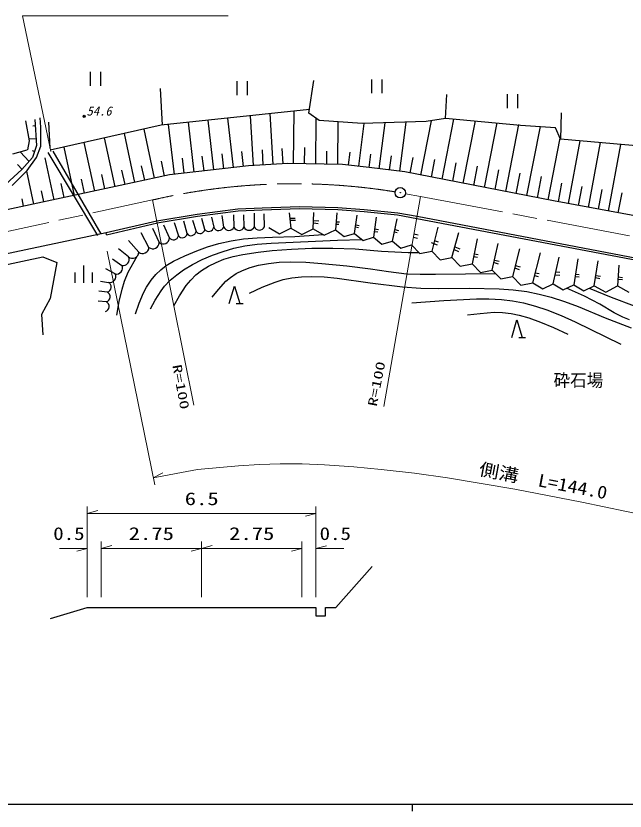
# Model space of a CAD drawing. Units: millimetres, scale not verified. Extents: x 40000 to 680000, y 20000 to 380000.
# Drawn here: x 211158 to 298554, y 204000 to 318047 of the extents above; entities that cross this region are included whole.
import ezdxf
from ezdxf.enums import TextEntityAlignment as Align

# ---------------------------------------------------------------- set-up
doc = ezdxf.new("R2010")
doc.units = ezdxf.units.MM
doc.header["$LTSCALE"] = 1000
doc.linetypes.add('CHAIN', pattern=[18.5, 12, -1.5, 3.5, -1.5])
for name, color, linetype, lineweight in [('M-BGD', 7, 'Continuous', 25), ('M-BMK', 2, 'CHAIN', 13), ('M-BMK-SRVR', 3, 'Continuous', 25), ('M-STR-HTXT', 7, 'Continuous', 13), ('M-TTL-BAND', 7, 'Continuous', 25)]:
    doc.layers.add(name, color=color, linetype=linetype, lineweight=lineweight)
doc.styles.add('ＭＳ ゴシック', font='')
doc.styles.get('ＭＳ ゴシック').set_extended_font_data('MS Gothic')

msp = doc.modelspace()

# ---------------------------------------------------------------- linework, layer by layer
at = {"layer": 'M-BGD'}
for p, q in [((221819, 310013), (221819, 308013)), ((223339, 308013), (223339, 310013)), ((242866, 308681), (242866, 306681)), ((244386, 306681), (244386, 308681)), ((253181, 304081), (253919, 308803)), ((262181, 308947), (262181, 306947)), ((263701, 306947), (263701, 308947)), ((231862, 307640), (232124, 302386)), ((272810, 303343), (272961, 306793)), ((281629, 306816), (281629, 304816)), ((283149, 304816), (283149, 306816)), ((253267, 304628), (231995, 302372)), ((214755, 302098), (214646, 303405)), ((242395, 296295), (241577, 303388)), ((245229, 296581), (244816, 303732)), ((248062, 296745), (247641, 304032)), ((250982, 296859), (251055, 304394)), ((254657, 303048), (253181, 304081)), ((289373, 304123), (289287, 300391)), ((212556, 302987), (213045, 300130)), ((213938, 302261), (213564, 302239)), ((213883, 303187), (214101, 299482)), ((216066, 299069), (215902, 302824)), ((231995, 302372), (216080, 298799)), ((233896, 295314), (233069, 302486)), ((236729, 295641), (235905, 302787)), ((239562, 295968), (238741, 303088)), ((254163, 296829), (254226, 303349)), ((260855, 302605), (254657, 303048)), ((257344, 296798), (257403, 302852)), ((260346, 296510), (261121, 302614)), ((270006, 302900), (260855, 302605)), ((263289, 296136), (264124, 302710)), ((266232, 295762), (267127, 302807)), ((269251, 295225), (270765, 303020)), ((272810, 303343), (270006, 302900)), ((272295, 294633), (273968, 303245)), ((283532, 302310), (272810, 303343)), ((275339, 294042), (277077, 302983)), ((278384, 293450), (280185, 302721)), ((281428, 292859), (283293, 302458)), ((288550, 302015), (283532, 302310)), ((214755, 299373), (214755, 302098)), ((228230, 294165), (226717, 301187)), ((231063, 294775), (229545, 301822)), ((284472, 292267), (286401, 302196)), ((289287, 300391), (288550, 302015)), ((213045, 300130), (212800, 298824)), ((214047, 300409), (213008, 300347)), ((225377, 293551), (223881, 300551)), ((287516, 291676), (289233, 300511)), ((307145, 298768), (289287, 300391)), ((290424, 291125), (292116, 300134)), ((210723, 298284), (212794, 298829)), ((214101, 299482), (213556, 297739)), ((214101, 297739), (214755, 299373)), ((219550, 292306), (218067, 299245)), ((222463, 292929), (220974, 299898)), ((246645, 296663), (246520, 298829)), ((249478, 296826), (249351, 299033)), ((252572, 296844), (252595, 299160)), ((293287, 290587), (295030, 299869)), ((296149, 290049), (297943, 299604)), ((213057, 297168), (211765, 298558)), ((213556, 297739), (212031, 295995)), ((212794, 295886), (214101, 297739)), ((213829, 298611), (213526, 298705)), ((216636, 291683), (215348, 297709)), ((222906, 286534), (215807, 298473)), ((216452, 298667), (223357, 286793)), ((238146, 295805), (237899, 297944)), ((240979, 296132), (240733, 298264)), ((243812, 296459), (243567, 298583)), ((255753, 296813), (255771, 298659)), ((258875, 296696), (259103, 298495)), ((261818, 296323), (262059, 298224)), ((264760, 295949), (265020, 297992)), ((267729, 295521), (268157, 297726)), ((212058, 296026), (211377, 296759)), ((229646, 294470), (229195, 296565)), ((232479, 295080), (232024, 297194)), ((244520, 296540), (233188, 295233)), ((235313, 295478), (235065, 297625)), ((250187, 296867), (244520, 296540)), ((258032, 296758), (250187, 296867)), ((261846, 296322), (258032, 296758)), ((270773, 294929), (271259, 297434)), ((273817, 294338), (274329, 296971)), ((212031, 295995), (207672, 292073)), ((210614, 293707), (212794, 295886)), ((213723, 291061), (212709, 295802)), ((226813, 293860), (226366, 295936)), ((266967, 295669), (261846, 296322)), ((288277, 291528), (266967, 295669)), ((276861, 293746), (277392, 296478)), ((279906, 293155), (280456, 295985)), ((282950, 292563), (283519, 295492)), ((221006, 292617), (220571, 294654)), ((223920, 293240), (223480, 295297)), ((233188, 295233), (226105, 293707)), ((285994, 291971), (286583, 294999)), ((226105, 293707), (205711, 289348)), ((218093, 291995), (217662, 294011)), ((288993, 291393), (289493, 294055)), ((291855, 290856), (292371, 293600)), ((294718, 290318), (295248, 293144)), ((215180, 291372), (214845, 292939)), ((297580, 289781), (298126, 292688)), ((212266, 290749), (212034, 291834)), ((311269, 287278), (288277, 291528)), ((237151, 289631), (243005, 290380)), ((237196, 289334), (243030, 290081)), ((243005, 290380), (246470, 290521)), ((243030, 290081), (246482, 290221)), ((245323, 289753), (245348, 287793)), ((246470, 290521), (251823, 290708)), ((246482, 290221), (251825, 290408)), ((250350, 289787), (250620, 287605)), ((251823, 290708), (257349, 290568)), ((251825, 290408), (257334, 290268)), ((253816, 287496), (253890, 289871)), ((257176, 289787), (257013, 287387)), ((257334, 290268), (261117, 289988)), ((257349, 290568), (261143, 290287)), ((261117, 289988), (265892, 289521)), ((261143, 290287), (265934, 289818)), ((265934, 289818), (268743, 289303)), ((224086, 286962), (231391, 288648)), ((231391, 288648), (237151, 289631)), ((231442, 288352), (237196, 289334)), ((235731, 286817), (235250, 288601)), ((236491, 288734), (236998, 287122)), ((238266, 287428), (237821, 289000)), ((239239, 289177), (239533, 287733)), ((240987, 287748), (240746, 289399)), ((242377, 289495), (242440, 287763)), ((243894, 287778), (243850, 289532)), ((246801, 287808), (246796, 289642)), ((250444, 289032), (251211, 289032)), ((250479, 288748), (251246, 288748)), ((253854, 288720), (254617, 288641)), ((259737, 286842), (260126, 289450)), ((262822, 289197), (262461, 286297)), ((265185, 285753), (265856, 288945)), ((265892, 289521), (268688, 289008)), ((268688, 289008), (327295, 277865)), ((268743, 289303), (327355, 278159)), ((224153, 286669), (231459, 288355)), ((230773, 287626), (231724, 285525)), ((233196, 286205), (232368, 288025)), ((233876, 288424), (234463, 286511)), ((247424, 287714), (248993, 286807)), ((248993, 286807), (250620, 287605)), ((250620, 287605), (252189, 286698)), ((252189, 286698), (253816, 287496)), ((253816, 287496), (255385, 286589)), ((253843, 288374), (254511, 288251)), ((257068, 288198), (257491, 288180)), ((257091, 288536), (257562, 288499)), ((259881, 287810), (260294, 287719)), ((259921, 288078), (260401, 288003)), ((262609, 287486), (263168, 287435)), ((265532, 287401), (266043, 287257)), ((271671, 287765), (270808, 284300)), ((197445, 281400), (224086, 286962)), ((224153, 286669), (224086, 286962)), ((230251, 284845), (229133, 286917)), ((255385, 286589), (257013, 287387)), ((257013, 287387), (258229, 286388)), ((258229, 286388), (259737, 286842)), ((259737, 286842), (260954, 285843)), ((260954, 285843), (262461, 286297)), ((262461, 286297), (263678, 285299)), ((262564, 287127), (263062, 287080)), ((265467, 287095), (265866, 286974)), ((268182, 286333), (268775, 286157)), ((268264, 286802), (268882, 286654)), ((273706, 283392), (274704, 287006)), ((227299, 285854), (228779, 284165)), ((263678, 285299), (265185, 285753)), ((265185, 285753), (266402, 284754)), ((266402, 284754), (267909, 285208)), ((267909, 285208), (269116, 283981)), ((270727, 285554), (271578, 285235)), ((271184, 285812), (271720, 285625)), ((277317, 286079), (276604, 282484)), ((279502, 281576), (280350, 285405)), ((227307, 283484), (225892, 284651)), ((269116, 283981), (270808, 284300)), ((270808, 284300), (272014, 283073)), ((274020, 284531), (274630, 284277)), ((274124, 284904), (274842, 284632)), ((283384, 284647), (282401, 280667)), ((285299, 279759), (286418, 284057)), ((204556, 281274), (215004, 283478)), ((215004, 283478), (217045, 282661)), ((225007, 283199), (226350, 282267)), ((272014, 283073), (273706, 283392)), ((273706, 283392), (274913, 282165)), ((276813, 283538), (277378, 283425)), ((276886, 283908), (277485, 283816)), ((279817, 282997), (280465, 282858)), ((288241, 279614), (289114, 283467)), ((291777, 283219), (291183, 279469)), ((294125, 279324), (294705, 282938)), ((217045, 282661), (216066, 277519)), ((220849, 282254), (220849, 279754)), ((225393, 281049), (224077, 281792)), ((274913, 282165), (276604, 282484)), ((276604, 282484), (277811, 281257)), ((279747, 282680), (280323, 282503)), ((282707, 281906), (283339, 281687)), ((282796, 282266), (283481, 282077)), ((297673, 282296), (297449, 279324)), ((219599, 281254), (219599, 279754)), ((222099, 281254), (222099, 279754)), ((277811, 281257), (279502, 281576)), ((279502, 281576), (280709, 280349)), ((280709, 280349), (282401, 280667)), ((282401, 280667), (283607, 279441)), ((285578, 280832), (286088, 280693)), ((285676, 281208), (286230, 281119)), ((288536, 280918), (289175, 280871)), ((288628, 281320), (289175, 281296)), ((291377, 280696), (291942, 280622)), ((291427, 281011), (291978, 280942)), ((294368, 280837), (295040, 280729)), ((297545, 280601), (298162, 280551)), ((223305, 279999), (224437, 279832)), ((283607, 279441), (285299, 279759)), ((285299, 279759), (286731, 278902)), ((286731, 278902), (288241, 279614)), ((288241, 279614), (289673, 278757)), ((289673, 278757), (291183, 279469)), ((291183, 279469), (292615, 278612)), ((294322, 280552), (294934, 280409)), ((297523, 280309), (298162, 280232)), ((224288, 278440), (223078, 278546)), ((241772, 276801), (242522, 279301)), ((242522, 279301), (243272, 276801)), ((292615, 278612), (294125, 279324)), ((294125, 279324), (295787, 278437)), ((295787, 278437), (297449, 279324)), ((297449, 279324), (299110, 278437)), ((216066, 277519), (214841, 275233)), ((224139, 277049), (222942, 277139)), ((242772, 276801), (243772, 276801)), ((214841, 275233), (215004, 272295)), ((282286, 271947), (283036, 274447)), ((283036, 274447), (283786, 271947)), ((283286, 271947), (284286, 271947)), ((257056, 233220), (262258, 239098)), ((216136, 231604), (221399, 233183)), ((221399, 233183), (254200, 233183)), ((254200, 233183), (254200, 232011)), ((255565, 232011), (255565, 233220)), ((255565, 233220), (257056, 233220)), ((254200, 232011), (255565, 232011))]:
    msp.add_line(p, q, dxfattribs=at)
for points in [[(228324, 275325), (228845, 276844), (229457, 278322), (229903, 279165), (230575, 280170), (231224, 280942), (231948, 281638), (232731, 282239), (233755, 282861), (235384, 283651), (237138, 284377), (238641, 284921), (240288, 285407), (242050, 285787), (243831, 286059), (245773, 286234), (247972, 286325), (251189, 286426), (254562, 286641), (255205, 286693)], [(230484, 276033), (231144, 277280), (231985, 278639), (232475, 279273), (233303, 280137), (234226, 280914), (235216, 281614), (236471, 282375), (237895, 283107), (239363, 283741), (240878, 284281), (242416, 284729), (243993, 285071), (245777, 285312), (247772, 285471), (257306, 285877), (260781, 285985)], [(233828, 276483), (234621, 277895), (235608, 279402), (236239, 280169), (236978, 280892), (237766, 281513), (238790, 282160), (239876, 282703), (241004, 283144), (242348, 283541), (243719, 283841), (245903, 284174), (247917, 284384), (250708, 284596), (253636, 284715), (256640, 284725), (259838, 284628), (263609, 284316), (267447, 284112), (268971, 284128)], [(225623, 275132), (225973, 277102), (226383, 278863), (226742, 280012), (227264, 281315), (228544, 283585)], [(239310, 277705), (240202, 278810), (241293, 279979), (241946, 280534), (242769, 281083), (243657, 281536), (244790, 281968), (245974, 282290), (247387, 282547), (248945, 282707), (250550, 282765), (252744, 282707), (255025, 282539), (258613, 282192), (262022, 281760), (264597, 281366), (267177, 281074), (269139, 280992), (271340, 281010), (279953, 281117)], [(244648, 278284), (246483, 279131), (248344, 279871), (249484, 280220), (250765, 280489), (252153, 280643), (253559, 280684), (255376, 280607), (257225, 280426), (261977, 279740), (266639, 279167), (269235, 279018), (271835, 278971), (276233, 279000), (280479, 278919), (282477, 278762), (284460, 278499), (286216, 278159), (287961, 277712), (289870, 277106), (291831, 276372), (295706, 274755), (299444, 273305)], [(299204, 274463), (298225, 274851), (296982, 275482), (294907, 276706), (292726, 277866), (290165, 279003)], [(293391, 278977), (296539, 277692), (299834, 276466), (301743, 275867), (303551, 275413), (305129, 275122), (306720, 274938), (308192, 274870), (309990, 274898), (313388, 275140), (316843, 275277), (319941, 274887)], [(267976, 276899), (272562, 277232), (277227, 277468), (279028, 277468), (280800, 277369), (282389, 277172), (283965, 276874), (285714, 276426), (287343, 275897), (289392, 275094), (291401, 274194), (297921, 270991)], [(275966, 275154), (277770, 275388), (279768, 275538), (280960, 275523), (282193, 275389), (283368, 275150), (284721, 274761), (286426, 274140), (288269, 273355), (290334, 272401)]]:
    msp.add_lwpolyline(points, dxfattribs=at)
for radius in [150, 90, 30]:
    msp.add_circle((220963, 303649), radius, dxfattribs=at)
for centre, radius, start, end in [((237568, 287539), 706, 216.17728, 350.93755), ((238836, 287845), 706, 216.17728, 350.93755), ((240257, 288044), 787, 203.20749, 337.96777), ((241710, 288059), 787, 203.20749, 337.96777), ((243164, 288074), 787, 203.20749, 337.96777), ((244618, 288088), 787, 203.20749, 337.96777), ((246071, 288103), 787, 203.20749, 337.96777), ((233766, 286622), 706, 216.17728, 350.93755), ((235033, 286928), 706, 216.17728, 350.93755), ((236301, 287233), 706, 216.17728, 350.93755), ((230816, 285555), 908, 231.48256, 358.1137), ((232289, 286235), 908, 231.48256, 358.1137), ((227872, 284195), 908, 231.48256, 358.1137), ((229344, 284875), 908, 231.48256, 358.1137), ((226554, 283092), 849, 256.13319, 27.55234), ((225597, 281874), 849, 256.13319, 27.55234), ((224640, 280656), 849, 256.13319, 27.55234), ((224072, 279167), 758, 286.50436, 61.26463), ((223923, 277776), 758, 286.50436, 61.26463), ((223774, 276384), 758, 286.50436, 61.26463)]:
    msp.add_arc(centre, radius, start, end, dxfattribs=at)
at = {"layer": 'M-BMK'}
for p, q in [((267040, 292550), (269192, 292146)), ((269192, 292146), (327996, 281099)), ((167970, 278083), (230766, 291647))]:
    msp.add_line(p, q, dxfattribs=at)
msp.add_arc((251122, 203848), 90128, 80.77972, 103.05322, dxfattribs=at)
at = {"layer": 'M-BMK-SRVR'}
for radius in [750, 30]:
    msp.add_circle((266303, 292688), radius, dxfattribs=at)
at = {"layer": 'M-STR-HTXT'}
for p, q in [((216149, 298606), (212110, 318047)), ((212110, 318047), (241601, 318047)), ((263957, 262004), (269192, 292146)), ((230766, 291647), (236692, 262220)), ((224236, 284283), (231071, 250779)), ((237197, 252980), (230853, 251807)), ((230853, 251807), (232252, 252493)), ((221399, 247683), (221399, 234683)), ((254200, 247683), (254200, 234683)), ((221399, 246683), (222902, 247089)), ((221399, 246683), (254200, 246683)), ((254200, 246683), (252696, 246276)), ((223399, 242683), (223399, 234683)), ((223399, 241683), (224901, 242095)), ((237799, 242683), (237799, 234683)), ((237799, 241683), (239304, 242087)), ((252200, 242683), (252200, 234683)), ((254200, 241683), (255710, 242066)), ((217399, 241683), (221399, 241683)), ((221399, 241683), (219891, 241289)), ((223399, 241683), (237799, 241683)), ((237799, 241683), (236295, 241279)), ((252200, 241683), (237799, 241683)), ((252200, 241683), (250695, 241281)), ((254200, 241683), (258200, 241683))]:
    msp.add_line(p, q, dxfattribs=at)
msp.add_lwpolyline([(334547, 234135), (333098, 235524), (331582, 236822), (330426, 237650), (329063, 238483), (326572, 239791), (323975, 241035), (322499, 241648), (321043, 242134), (311560, 244225), (301958, 246300), (292359, 248325), (282742, 250194), (273086, 251797), (268337, 252453), (263570, 253007), (259647, 253376), (255450, 253663), (252249, 253786), (249048, 253809), (246084, 253727), (243091, 253539), (237197, 252980)], dxfattribs=at)
at = {"layer": 'M-TTL-BAND'}
for p, q in [((40000, 205000), (579000, 205000)), ((268000, 205000), (268000, 204000))]:
    msp.add_line(p, q, dxfattribs=at)

# ---------------------------------------------------------------- texts
at = {"layer": 'M-BGD', "style": 'ＭＳ ゴシック', "oblique": 15}
msp.add_text('54.6', height=1320, dxfattribs=at).set_placement((221295, 303354), align=Align.BOTTOM_LEFT)
at = {"layer": 'M-BGD', "style": 'ＭＳ ゴシック', "width": 0.95}
msp.add_text('砕石場', height=1833, dxfattribs=at).set_placement((288293, 264324), align=Align.BOTTOM_LEFT)
at = {"layer": 'M-STR-HTXT', "style": 'ＭＳ ゴシック'}
for s, height, rotation, width, p in [('R=100', 1320, 78.9, 1.45, (263303, 261877)), ('R=100', 1320, 280.3, 1.45, (233215, 267861)), ('側溝\u3000L=144.0', 1833, 349.2, 1.15, (277368, 251676))]:
    msp.add_text(s, height=height, rotation=rotation, dxfattribs=dict(at, width=width)).set_placement(p, align=Align.BOTTOM_LEFT)
for s, width, p in [('6.5', 1.3, (235383, 247332)), ('0.5', 1.2, (216515, 242332)), ('2.75', 1.3, (227349, 242332)), ('2.75', 1.3, (241750, 242332)), ('0.5', 1.2, (254730, 242332))]:
    msp.add_text(s, height=1833, dxfattribs=dict(at, width=width)).set_placement(p, align=Align.BOTTOM_LEFT)

doc.saveas('drawing.dxf')
